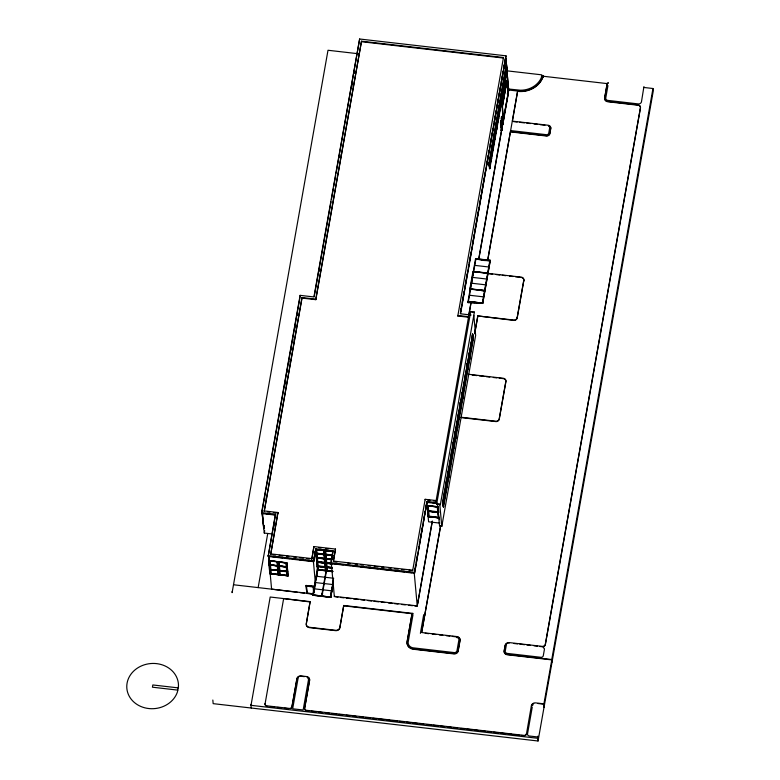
<?xml version="1.0" encoding="UTF-8"?>
<svg xmlns="http://www.w3.org/2000/svg" width="780" height="780" viewBox="0 0 780 780"><rect width="100%" height="100%" fill="white"/><g stroke="black" fill="none" stroke-linecap="round" stroke-linejoin="round"><path stroke-width="1.17" d="M517.276 317.528L517.111 318.406A3.295 2.876 -5.2 0 1 514.03 320.444L477.779 315.929L514 320.083A3.295 2.876 -5.2 0 0 517.082 318.045L523.858 279.805A3.295 2.876 -5.2 0 0 521.606 277.154L472.933 271.674L469.901 288.785L470.096 290.911M358.205 53.732L328 50.261L232.108 592.644L232.03 591.737M332.943 550.739L330.895 563.667L332.943 550.739L315.773 548.759L313.726 561.688L268.164 556.452L275.496 515.102L261.69 513.513L261.602 512.606L300.115 295.357L313.921 296.946L359.639 39L506.025 55.828L460.6 313.482M261.69 513.513L265.493 492.024M265.921 489.645L299.978 297.453M263.884 528.664L262.109 513.23L262.499 511.036M264.44 500.107L264.829 497.913M284.798 385.242L285.188 383.058M287.128 372.119L287.508 369.925M288.678 363.363L289.068 361.179M290.998 350.24L291.389 348.046M292.558 341.484L292.939 339.3M294.879 328.36L295.269 326.167M297.209 315.227L297.599 313.043M302.026 298.087L264.206 511.466L301.977 297.55L315.783 299.14L315.832 299.676L302.026 298.087L301.977 297.55M263.933 527.816L263.962 525.564M263.513 528.616L264.098 525.34M272.123 533.959L264.284 533.062L264.703 530.663M258.151 587.603L267.725 533.617M268.164 556.452L275.408 514.196L261.602 512.606M314.213 296.654L331.012 201.874M331.432 199.475L333.352 188.672M333.772 186.274L335.692 175.48M336.112 173.082L359.639 39M273.829 526.627L274.248 524.267M319.078 271.333L319.498 268.993M339.358 156.907L339.787 154.518M351.848 86.444L352.277 84.055M354.169 73.369L354.588 71.009M270.192 573.758L288.122 575.816L269.831 573.709L268.632 560.518L269.227 557.144M269.5 557.905L268.934 560.888L286.865 562.946L288.064 576.137M277.963 512.509L270.68 554.404L277.963 512.509L264.157 510.919M315.783 299.14L361.501 41.194L503.47 57.515L457.802 315.998L468.634 317.245L468.585 316.709L457.753 315.461L457.802 315.998M269.539 560.752L277.436 561.658L269.539 560.752L270.66 574.012L278.616 574.606L270.66 574.012M315.832 299.676L361.501 41.194M269.51 562.019L269.032 564.915L287.323 567.021L269.392 564.964M269.792 569.361L287.723 571.418L269.431 569.312M269.831 573.709L270.319 570.814M278.499 561.775L279.221 570.648L287.196 571.477L287.576 575.63L279.62 575.045L278.499 561.775L286.397 562.682L287.118 571.555M278.304 566.309L277.953 561.59L279.103 575.104L278.704 570.707M278.158 570.521L270.26 569.615M279.62 575.045L279.298 570.57M278.821 566.251L286.718 567.158L286.397 562.682M286.865 562.946L268.632 560.518M287.518 575.952L286.796 567.079M312.653 594.116L306.774 593.443L306.199 585.312M306.579 585.536L306.472 586.16L313.092 586.921L313.199 586.297M313.911 546.575L311.825 559.133L313.911 546.575L335.498 549.052L333.411 561.61M306.774 593.443L306.881 592.829M314.389 555.779L313.404 561.317L315.549 584.873M314.779 553.556L315.178 551.343M313.726 561.688L315.773 548.759M316.856 557.495L316.826 558.061L324.714 558.967L324.753 558.402M212.833 700.04L213.164 703.648L538.044 741L537.8 738.299L251.004 705.325L270.202 597.022L310.128 601.614L306.277 623.981A3.705 3.237 -5.2 0 0 309.485 627.646L335.624 630.649A3.724 3.256 -5.2 0 0 339.865 627.841L343.736 605.475L413.205 613.47M310.128 601.614L306.325 623.61A3.705 3.237 -5.2 0 0 309.445 627.286L335.585 630.289A3.724 3.256 -5.2 0 0 339.836 627.481L343.736 605.475M313.55 586.16L306.13 585.624L306.813 593.2M317.626 565.929L317.596 566.495L325.543 567.079L317.645 566.173M315.773 579.871L317.489 570.209M316.144 579.91L316.973 575.24M323.953 550.534L325.904 571.058M324.529 550.154L326.293 570.502M325.377 554.629L325.075 550.339L325.377 554.629L332.836 555.526M325.406 554.873L325.767 558.85L325.406 554.873L332.173 555.652M436.654 502.593L427.031 501.491L414.55 573.28L326.147 563.062L325.845 558.773L326.527 567.284M326.011 567.343L317.05 566.309L332.173 567.928M326.615 567.206L326.918 571.496L326.225 562.984M326.128 570.638L321.565 596.398L322.208 593.122M332.309 557.837L332.709 555.623L315.9 553.663L332.758 555.272M335.498 549.052L333.362 561.073L412.601 570.18L412.649 570.726L425.168 499.298L436 500.546L436.049 501.082L433.641 500.809M333.45 579.842L330.34 597.412L332.494 586.482M330.691 597.275L312.77 595.208L330.71 597.451L333.392 582.046M333.479 581.831L330.71 597.451L332.709 585.39M414.648 570.55L415.701 564.642M416.12 562.283L416.54 559.913M416.959 557.554L417.378 555.194M418.421 549.286L418.84 546.917M419.26 544.557L419.679 542.197M420.098 539.828L422.819 524.472M423.238 522.112L425.119 511.475M425.539 509.116L426.592 503.207M460.551 311.59L461.146 308.217M461.351 307.096L461.77 304.697M462.199 302.308L464.11 291.535M464.529 289.146L466.44 278.372M466.859 275.983L467.288 273.585M468.351 267.608L468.77 265.21M469.199 262.821L469.619 260.432M470.048 258.034L471.101 252.057M471.529 249.659L471.949 247.27M472.378 244.871L474.289 234.107M474.708 231.709L476.619 220.945M477.038 218.546L478.949 207.782M479.378 205.393L481.279 194.62M481.709 192.231L483.619 181.457M484.039 179.069L485.95 168.295M486.369 165.906L488.28 155.132M488.709 152.743L489.128 150.355M490.191 144.368L490.61 141.98M491.039 139.581L491.459 137.192M491.887 134.794L492.95 128.817M493.369 126.418L493.798 124.03M494.218 121.631L496.129 110.867M496.548 108.469L498.459 97.705M498.888 95.316L500.789 84.542M501.218 82.154L503.129 71.38M503.549 68.991L505.459 58.217M414.55 573.28L427.031 501.491M506.025 55.828L460.298 313.774L471.13 315.023M428.044 516.623L439.247 517.91L428.044 516.623L427.04 505.654L438.302 506.63M437.726 507.01L427.586 505.84L437.726 507.01L438.253 511.924M506.425 64.399L488.923 163.166L489.781 168.714L489.011 162.825L489.499 168.08M489.284 163.215L506.376 64.72M428.123 510.764L428.084 511.329L438.223 512.489L438.701 517.725L428.561 516.565L427.645 505.518M491.312 157.638L492.726 149.672L492.268 144.661M493.058 147.791L494.471 139.825L494.452 134.267M494.803 137.953L496.216 129.977L495.758 124.975M496.548 128.105L497.962 120.139L497.503 115.128M498.293 118.258L499.707 110.292L499.249 105.281M500.038 108.41L501.452 100.444L500.994 95.433M501.784 98.572L503.197 90.597L503.178 85.04M503.529 88.725L504.943 80.759L504.484 75.748M505.274 78.877L506.688 70.912L506.23 65.9M489.421 168.665L506.932 69.888M489.781 168.714L507.234 70.258L506.737 64.76M428.561 516.565L438.701 517.725M440.573 525.827L421.658 632.521L456.885 636.568A3.724 3.256 -5.2 0 1 459.985 640.224L458.123 650.744A3.724 3.256 -5.2 0 1 453.872 653.552L413.302 648.892A7.449 6.503 -5.2 0 1 407.101 641.589L412.113 613.285L407.131 641.95A7.449 6.503 -5.2 0 0 413.332 649.252L453.911 653.913A3.724 3.256 -5.2 0 0 458.152 651.105L460.024 640.585A3.724 3.256 -5.2 0 0 459.04 637.855M503.344 120.091L502.135 106.899L506.776 80.749L508.258 93.97L503.617 120.12L502.613 120.013M507.058 80.779L502.135 106.899M475.576 258.619L467.981 301.743L482.683 303.44L490.279 260.305L475.576 258.619L475.615 260.023L475.537 259.126L490.24 260.812L483.493 260.452M503.617 120.12L502.476 106.802L506.737 81.159M490.279 260.305L482.683 303.44L468.058 302.65L468.039 301.421L482.742 303.108L479.369 302.933M475.888 258.979L468.4 301.46L482.372 303.069L489.85 260.588L475.898 259.165M413 614.64L408.125 642.437A6.328 5.528 -5.2 0 0 412.669 647.78L454.389 652.606A2.603 2.272 -5.2 0 0 456.944 650.91L458.913 639.795A2.603 2.272 -5.2 0 0 458.191 638.186M500.779 127.237L500.77 120.793M501.15 118.638L501.53 116.483L502.232 116.503L502.846 124.225L502.144 124.147L501.93 121.758M500.809 122.996L501.95 116.473L502.661 124.205M502.232 116.503L501.082 122.967L500.389 122.947M501.072 130.455L501.774 130.543C500.779 126.672 501.842 105.7 502.583 124.371M501.54 127.813L501.13 130.133L501.833 130.221M502.223 124.001L502.866 124.4M432.276 521.05L417.232 605.894L334.337 596.359M468.712 315.442L471.052 302.24M478.706 259.077L508.843 89.037L520.445 90.227A21.704 18.964 -5.2 0 0 541.271 77.873L541.798 74.841L506.766 70.814M417.69 603.866L432.305 521.41M436.049 501.082L468.585 316.709M468.965 314.603L471.091 302.611M478.735 259.438L502.759 123.942M501.774 130.543L502.642 124.049M474.406 312L440.369 504.592L436.654 504.163L470.691 311.581L474.435 312.361L470.691 311.581M438.223 512.489L428.142 511.007M443.547 506.961L473.216 339.593L472.719 334.094L442.689 501.423L443.547 506.961L442.777 501.072L443.255 506.327M443.05 501.462L472.719 334.094M420.381 633.36L423.696 614.669L424.837 615.157M443.186 506.922L472.856 339.553L472.348 334.055M474.62 333.752L477.779 315.929M487.724 259.789L512.129 122.09M440.602 526.188L421.658 632.521M474.854 332.923L477.808 316.29M487.753 260.149L510.451 131.537L546.683 135.691A3.295 2.876 -5.2 0 0 549.764 133.663L550.777 127.93A3.295 2.876 -5.2 0 0 548.525 125.287L512.304 121.124L517.637 91.036A22.825 19.939 -5.2 0 0 543.182 75.894L543.309 77.327M512.333 121.485L517.637 91.036L508.677 90.002L505.781 58.198L508.706 90.363L503.373 119.642M437.502 503.607L439.559 526.12L441.792 526.383L475.644 335.439L473.801 315.296M517.15 318.289L523.877 280.283M608.254 82.475L608.332 83.382L607.23 83.255L604.666 97.744A3.724 3.256 -5.2 0 0 607.766 101.4L638.079 104.881A2.827 2.467 -5.2 0 1 640.429 107.659L545.327 644.241A2.827 2.467 -5.2 0 1 542.1 646.367L509.359 642.603A3.724 3.256 -5.2 0 0 505.108 645.411L504.163 650.764A3.724 3.256 -5.2 0 0 507.263 654.42L551.762 659.529L552.006 662.24M607.23 83.255L604.695 98.105A3.724 3.256 -5.2 0 0 607.795 101.761L638.108 105.242A2.827 2.467 -5.2 0 1 640.468 108.02L545.356 644.592A2.827 2.467 -5.2 0 1 544.976 645.508M607.942 85.605L605.738 98.173A2.603 2.272 -5.2 0 0 607.61 100.367L638.245 103.915A2.827 2.467 -5.2 0 0 641.472 101.78L643.929 86.58M532.272 707.021L527.524 733.853A2.194 1.921 -5.2 0 0 529.308 735.998L538.034 737.002L537.8 738.299M543.738 704.808L551.792 659.89L507.292 654.781A3.724 3.256 -5.2 0 1 504.192 651.125L505.138 645.772A3.724 3.256 -5.2 0 1 507.478 643.188M551.762 659.529L652.967 88.51L644.007 87.477M537.927 739.742L538.161 738.445M538.044 741L653.221 91.221L652.967 88.51M314.662 587.788L313.151 595.433L317.714 569.673L317.801 570.57L315.51 549.442L333.44 551.509M322.579 593.161L321.925 596.447L326.498 570.677L326.576 571.584M523.75 281.044L523.887 280.166A3.295 2.876 -5.2 0 0 521.644 277.514L521.508 277.485M481.299 260.003L483.541 260.12M486.915 260.305L490.288 260.491L475.595 258.794M484.682 272.902L488.056 273.088L473.363 271.391M484.633 273.224L488.007 273.41M481.601 290.335L484.975 290.511L469.901 288.785M481.543 290.657L484.916 290.843L470.213 289.146M468.117 302.328L474.864 302.689M361.549 41.73L503.519 58.051M506.298 65.306L506.776 70.561M541.876 75.738L543.182 75.894M607.269 83.616L543.212 76.245A22.825 19.939 -5.2 0 1 517.667 91.396M504.992 74.607L505.401 80.447L504.816 73.866M503.246 84.454L503.743 89.944M503.285 90.256L503.071 83.713M508.258 93.97L506.776 80.749M507.185 93.941L508.19 94.058L507.019 81.188M501.228 93.912L501.706 99.157M501.433 94.887L501.91 100.142L501.325 93.561M499.483 103.75L499.96 109.005M499.688 104.734L500.165 109.99L499.58 103.409M497.65 113.948L498.147 119.438M497.942 114.582L498.42 119.828L497.835 113.246M513.542 121.621L517.169 122.041M519.577 122.314L524.413 122.869M526.822 123.152L530.449 123.562M534.066 123.981L537.693 124.4M540.111 124.673L544.937 125.229M500.467 122.811L501.16 122.889M496.197 124.42L496.675 129.675L496.09 123.094M496.84 128.739L495.992 123.445L496.402 129.285M510.627 130.572L546.663 134.716A2.174 1.901 -5.2 0 0 548.701 133.37L549.656 127.978A2.174 1.901 -5.2 0 0 549.549 127.393M501.111 129.958L501.813 130.036M510.491 131.898L546.712 136.051A3.295 2.876 -5.2 0 0 549.793 134.024L550.807 128.291A3.295 2.876 -5.2 0 0 548.564 125.648L548.418 125.619M494.52 133.672L495.017 139.172M494.559 139.483L494.344 132.941M492.775 143.52L493.272 149.019L492.599 142.789M492.706 144.115C493.506 160.904 492.18 131.586 492.979 148.385M490.756 152.977L491.234 158.233M490.961 153.962L491.439 159.208L490.854 152.626M474.796 265.385L488.767 266.984M473.694 271.596L487.666 273.205M489.031 273.751L492.638 274.17M496.246 274.579L499.853 274.999M502.261 275.272L505.869 275.691M509.476 276.101L513.084 276.52M515.492 276.793L520.299 277.349M473.226 272.308L473.011 275.272M472.67 277.407L486.632 279.016M471.705 280.858L471.49 283.822M471.637 283.218L485.608 284.827M470.613 289.029L484.575 290.638M469.502 295.25L483.473 296.849M482.664 303.254L467.961 301.567L468.058 302.65M470.603 343.902L471.471 349.44L470.701 343.551L471.178 348.806M470.896 344.536L471.373 349.781L470.798 343.2M469.228 353.788L469.628 359.629L469.053 353.048M469.794 358.693L468.956 353.398L469.365 359.239M467.483 363.626L467.981 369.125M467.405 364.221L467.425 369.779M467.688 368.491L467.21 363.246L467.405 365.342M467.522 369.437L467.308 362.895M465.738 373.474L466.235 378.973L465.562 372.743M468.634 374.283L503.675 378.319A3.295 2.876 -5.2 0 1 505.927 380.971L499.151 419.211A3.295 2.876 -5.2 0 1 496.07 421.249L461.019 417.232M465.66 374.069C466.459 390.868 465.143 361.54 465.943 378.339M472.183 375.043L476.882 375.59M479.232 375.853L483.922 376.399M486.272 376.672L489.801 377.072M493.321 377.481L496.84 377.881M499.19 378.154L503.714 378.68M463.72 382.931L464.197 388.186M463.915 383.916L464.392 389.161L463.817 382.59M461.877 393.12L462.745 398.668L461.974 392.779L462.452 398.034M462.169 393.754L462.647 399.009L462.072 392.428M460.502 403.016L460.902 408.856L460.327 402.275M460.639 408.466L460.229 402.626L460.424 404.723M458.757 412.854L459.157 418.704L458.581 412.123M461.048 417.593L496.099 421.61A3.295 2.876 -5.2 0 0 499.18 419.572L505.957 381.332A3.295 2.876 -5.2 0 0 504.182 378.846M457.012 422.702L457.509 428.2M456.934 423.296L456.953 428.854M457.051 428.503L456.836 421.97M454.994 432.159L455.471 437.414M455.188 433.134L455.666 438.389L455.091 431.808M453.16 442.348L453.658 447.847M453.443 442.981L453.931 448.237L453.346 441.656M451.415 452.195L452.273 457.733L451.503 451.844L451.981 457.099M451.708 452.829L452.185 458.084L451.601 451.503M450.031 462.082L450.44 467.932L449.855 461.351M450.606 466.986L449.758 461.692L450.167 467.542M448.285 471.929L448.783 477.428M448.217 472.524L448.237 478.081M448.325 477.731L448.11 471.188M446.54 481.777L447.037 487.266L446.365 481.036M446.472 482.362C447.272 499.161 445.945 469.843 446.745 486.642M444.522 491.234L445 496.48M427.625 500.117L430.034 500.389M426.796 502.027L430.16 502.408M432.403 502.671L436.878 503.188M427.108 502.398L437.941 503.646M427.04 505.654L438.243 506.951M438.799 512.109L427.537 511.144L438.74 512.431L438.34 508.043M439.803 523.107L428.6 521.81L426.904 503.188M267.657 511.865L269.958 512.129M273.41 512.518L278.011 513.055M262.597 513.133L263.572 527.777M262.109 513.23L264.284 533.062M265.844 513.659L269.197 514.039M272.561 514.429L275.925 514.819M318.757 547.667L321.155 547.94M325.952 548.496L328.351 548.769M318.932 549.51L322.286 549.9M325.123 550.222L329.014 550.67M317.928 549.578L321.75 549.958M323.905 550.261L328.682 550.807M331.071 551.09L333.46 551.362M315.851 549.666L333.031 551.645M332.787 555.038L325.962 554.249L325.621 550.524M325.435 554.307L332.202 555.087M316.417 553.605L324.392 554.434M332.036 559.124L326.342 558.47L326.001 554.736M332.017 559.358L316.28 557.875L332.075 559.611M316.885 557.739L324.773 558.646M326.966 558.899L331.481 559.416M325.786 559.094L331.422 559.738M270.631 553.858L311.776 558.587M273.098 554.678L275.515 554.96M279.152 555.38L282.779 555.789M286.416 556.208L288.834 556.491M293.67 557.047L296.098 557.32M299.725 557.739L303.352 558.158M306.988 558.577L309.406 558.85M334.62 561.756L337.019 562.029M347.822 563.267L350.22 563.55M355.027 564.096L357.425 564.379M361.033 564.788L363.431 565.061M368.228 565.617L370.636 565.89M374.234 566.309L377.832 566.719M381.44 567.138L383.838 567.411M388.645 567.967L391.043 568.24M394.641 568.649L398.248 569.068M401.846 569.478L404.245 569.761M409.052 570.307L411.45 570.59M268.076 555.545L313.638 560.781M330.817 562.76L414.463 572.374M331.276 563.209L326.732 562.682L326.391 558.958M272.132 556.569L275.671 556.978M278.031 557.251L282.75 557.798M285.11 558.061L289.819 558.607M292.178 558.88L295.718 559.289M299.257 559.689L302.796 560.099M305.156 560.371L309.865 560.908M326.206 562.741L330.72 563.267M332.534 563.521L337.34 564.067M339.739 564.35L343.346 564.759M346.954 565.178L350.552 565.588M352.96 565.87L357.767 566.417M360.165 566.699L363.773 567.109M366.171 567.382L370.978 567.938M373.386 568.21L378.193 568.766M380.591 569.039L391.404 570.287M393.812 570.56L398.609 571.116M401.017 571.389L404.625 571.808M407.023 572.081L411.83 572.637M331.285 563.452L316.66 562.097L332.348 563.901M317.187 562.039L325.162 562.867M326.167 563.306L331.812 563.959M331.666 567.421L327.113 566.904L326.771 563.17M326.586 566.962L332.231 567.606M328.868 567.469L332.251 567.859M326.557 567.528L332.192 568.172M278.45 562.097L286.338 563.004M332.865 571.233L317.333 569.449L312.78 595.393L315.52 583.411M317.353 569.624L332.885 571.418M332.543 571.525L317.645 569.809L332.553 571.701M269.49 564.613L269.5 568.727M278.879 565.929L286.777 566.836M279.279 570.326L287.177 571.233M279.25 570.892L287.137 571.798M316.543 576.274L333.733 578.253M279.679 574.724L287.576 575.63M315.432 582.553L332.621 584.532M308.295 585.556L311.454 585.917M306.082 585.868L313.482 586.472L313.93 592.127M314.32 588.832L331.51 590.811M307.154 593.141L312.683 593.697M233.503 584.766L312.868 593.892M335.566 596.856L337.974 597.139M340.373 597.412L343.98 597.821M346.378 598.104L351.185 598.65M353.594 598.933L358.39 599.489M360.799 599.761L364.406 600.171M368.004 600.59L371.611 601M374.01 601.283L378.817 601.828M381.225 602.111L384.832 602.521M388.43 602.94L392.038 603.35M394.436 603.632L398.044 604.042M401.651 604.461L405.249 604.87M408.856 605.29L412.464 605.699M414.863 605.972L417.271 606.255L414.229 572.91M330.759 597.129L313.19 594.935L330.398 597.09M310.167 601.975L283.647 598.572L265.073 703.901A2.34 2.047 -5.2 0 0 266.916 706.192M343.765 605.836L412.132 613.704M425.217 633.282L428.737 633.692M432.256 634.091L435.786 634.501M439.306 634.91L442.825 635.31M446.345 635.719L449.875 636.119M452.224 636.392L456.914 636.928M514.069 643.5L517.579 643.909M519.919 644.173L524.589 644.709M526.929 644.982L530.439 645.382M533.949 645.791L537.459 646.191M539.799 646.464L542.139 646.727A2.827 2.467 -5.2 0 0 543.923 646.415M304.356 676.65L301.148 676.279A3.724 3.256 -5.2 0 0 298.798 676.689M538.034 703.521L543.943 704.194M178.288 687.882L152.831 684.957L152.431 687.2L177.889 690.125M308.929 710.941L306.511 710.658A2.233 1.95 -5.2 0 1 304.648 708.474L309.601 680.55A3.724 3.256 -5.2 0 0 308.617 677.82M311.347 711.224L316.173 711.779M318.591 712.052L322.218 712.471M325.835 712.891L329.462 713.31M331.88 713.583L336.706 714.149M339.125 714.422L342.752 714.841M346.369 715.26L349.996 715.679M352.414 715.952L356.031 716.371M359.658 716.791L363.275 717.21M365.693 717.493L370.529 718.048M372.947 718.322L376.565 718.741M378.982 719.024L383.809 719.579M386.227 719.852L389.854 720.271M392.272 720.554L397.098 721.11M399.516 721.393L404.342 721.948M406.76 722.221L410.387 722.641M412.805 722.923L417.631 723.479M420.049 723.752L423.667 724.172M427.294 724.591L430.921 725.01M433.329 725.293L438.165 725.849M440.583 726.121L444.2 726.541M447.827 726.96L451.454 727.379M453.863 727.662L457.49 728.072M461.116 728.491L464.734 728.91M467.152 729.193L471.988 729.749M474.396 730.021L478.023 730.441M480.441 730.724L485.267 731.279M487.685 731.562L491.312 731.971M493.72 732.254L498.556 732.81M500.975 733.093L505.801 733.649M508.219 733.922L511.846 734.341M514.254 734.624L519.09 735.179M521.508 735.462L524.199 735.755A2.233 1.95 -5.2 0 0 525.32 735.491M270.465 706.592L274.014 707.002M277.563 707.411L281.112 707.821M284.661 708.23L288.21 708.64M297.56 592.342L271.596 589.144L268.593 556.169M299.92 592.625L304.639 593.209M456.68 637.533L457.041 637.601A2.603 2.272 -5.2 0 1 457.363 637.699M500.975 122.869L501.628 130.016M500.887 122.86L501.491 130.504M544.157 706.543L543.904 703.833L535.636 702.887A3.724 3.256 -5.2 0 0 531.385 705.695L526.451 734.048A2.233 1.95 -5.2 0 1 525.788 735.179M543.65 703.901L543.982 707.509M490.523 154.508L490.981 159.52L489.567 167.486L489.109 162.474M537.947 736.106L538.278 739.703M470.545 290.511L469.999 288.434L470.184 290.462M470.087 288.093L470.457 290.95M472.202 335.234L472.66 340.246M470.467 345.082L470.915 350.093M468.721 354.929L469.17 359.931M465.231 374.615L465.68 379.626M463.486 384.462L463.934 389.473M461.74 394.31L462.189 399.311M459.995 404.157L460.444 409.159M458.25 413.995L458.698 419.006M454.76 433.69L455.208 438.701M453.014 443.537L453.473 448.539M451.269 453.375L451.727 458.386M449.524 463.223L449.982 468.234M446.033 482.918L446.491 487.919M444.619 490.883L445.204 497.465L444.649 495.319M444.288 492.755L444.746 497.767M442.874 500.731L443.332 505.733M440.369 504.592L436.654 504.163M439.744 503.86L441.792 526.383M439.267 517.286L439.481 519.607M437.258 506.746L437.707 511.738L428.639 510.695L428.191 505.703M437.755 512.226L438.214 517.228L429.146 516.184L428.688 511.192M425.168 499.298L425.217 499.843M332.446 551.304L332.699 554.102M331.334 563.384L334.366 596.719M327.151 567.392L327.493 571.116M323.485 550.28L323.827 554.005L317.002 553.215L316.66 549.49M323.866 554.492L324.207 558.217L317.382 557.437L317.041 553.712M324.256 558.714L324.587 562.438L317.762 561.658L317.421 557.924M324.636 562.926L324.977 566.66L318.152 565.87L317.811 562.146M325.016 567.148L325.357 570.872M300.115 295.357L300.193 296.264M318.191 566.358L318.532 570.092M316.115 549.305L318.006 570.151M315.569 549.12L317.606 571.506M313.131 586.667L313.628 592.878M306.52 585.907L307.125 593.307M286.923 562.624L288.122 575.816M285.87 562.75L286.231 566.65L279.406 565.87L279.045 561.961M286.279 567.148L286.63 571.048M286.679 571.545L287.03 575.455L280.205 574.665L279.844 570.755M275.408 514.196L275.496 515.102M279.445 566.358L279.805 570.268M277.436 561.658L278.558 574.918M276.91 561.717L277.27 565.627L270.445 564.837L270.085 560.927M277.31 566.114L277.67 570.024M277.709 570.511L278.07 574.421L271.245 573.632L270.884 569.722M270.485 565.325L270.845 569.234M269.188 559.874L269.451 562.799M270.075 569.644L270.25 571.594M269.188 561.259L269.471 564.369L268.817 561.21M269.987 570.053L270.27 573.163L269.617 570.005M250.926 704.418L251.248 708.025M531.414 706.056A3.724 3.256 -5.2 0 1 533.754 703.472M507.936 643.051A3.724 3.256 -5.2 0 1 509.389 642.964M457.392 637.016A3.724 3.256 -5.2 0 1 458.679 637.572M532.565 705.529A2.603 2.272 -5.2 0 1 533.033 704.73M526.422 733.688A2.233 1.95 -5.2 0 1 524.16 735.394L306.481 710.297A2.233 1.95 -5.2 0 1 304.619 708.113L309.562 680.189A3.724 3.256 -5.2 0 0 306.462 676.533L301.119 675.919A3.724 3.256 -5.2 0 0 296.868 678.727L291.925 706.641A2.33 2.038 -5.2 0 1 289.36 708.416L266.887 705.832A2.34 2.047 -5.2 0 1 265.034 703.541M307.778 678.151A2.603 2.272 -5.2 0 1 308.49 679.76L303.157 709.995L292.666 708.796L298.048 678.561A2.603 2.272 -5.2 0 1 298.321 678.015M291.486 707.957A2.33 2.038 -5.2 0 0 291.954 707.002L296.907 679.087A3.724 3.256 -5.2 0 1 298.389 676.933M291.291 708.152A2.33 2.038 -5.2 0 1 290.56 708.601M306.969 676.981A3.724 3.256 -5.2 0 1 308.256 677.537M544.771 645.782A2.827 2.467 -5.2 0 1 544.235 646.24M548.769 126.477A2.174 1.901 -5.2 0 1 549.023 126.662M544.021 648.121A2.096 1.833 -5.2 0 1 544.401 649.477L543.289 655.717A2.096 1.833 -5.2 0 1 540.901 657.296L507.107 653.386A2.603 2.272 -5.2 0 1 505.235 651.193L506.288 645.245A2.603 2.272 -5.2 0 1 506.561 644.699M543.173 647.546A2.096 1.833 -5.2 0 1 543.64 647.78M178.474 686.059L177.44 691.918A25.877 22.61 -5.2 0 1 135.544 703.433A25.877 22.61 -5.2 0 1 142.262 665.564A25.877 22.61 -5.2 0 1 178.474 686.059M269.919 564.905L277.817 565.812L269.919 564.905M316.475 553.283L316.436 553.849L324.334 554.755L324.373 554.19L316.475 553.283M317.245 561.717L317.206 562.283L325.104 563.189L325.133 562.624L317.245 561.717M505.089 74.256L505.567 79.511L505.089 74.256M503.344 84.103L503.822 89.359L503.344 84.103M501.501 94.292L501.998 99.791L501.501 94.292M499.756 104.14L500.253 109.639L499.756 104.14M498.108 113.636L498.586 118.891L498.108 113.636M494.618 133.331L495.095 138.586L494.618 133.331M491.029 153.368L491.527 158.867L491.029 153.368M472.641 334.688L473.119 339.944L472.641 334.688M463.993 383.321L464.49 388.82L463.993 383.321M458.845 412.513L459.322 417.758L458.845 412.513M457.099 422.351L457.587 427.606L457.099 422.351M455.267 432.549L455.764 438.048L455.267 432.549M453.619 442.046L454.096 447.301L453.619 442.046M448.383 471.578L448.861 476.834L448.383 471.578M444.795 491.615L445.292 497.113L444.795 491.615"/></g></svg>
